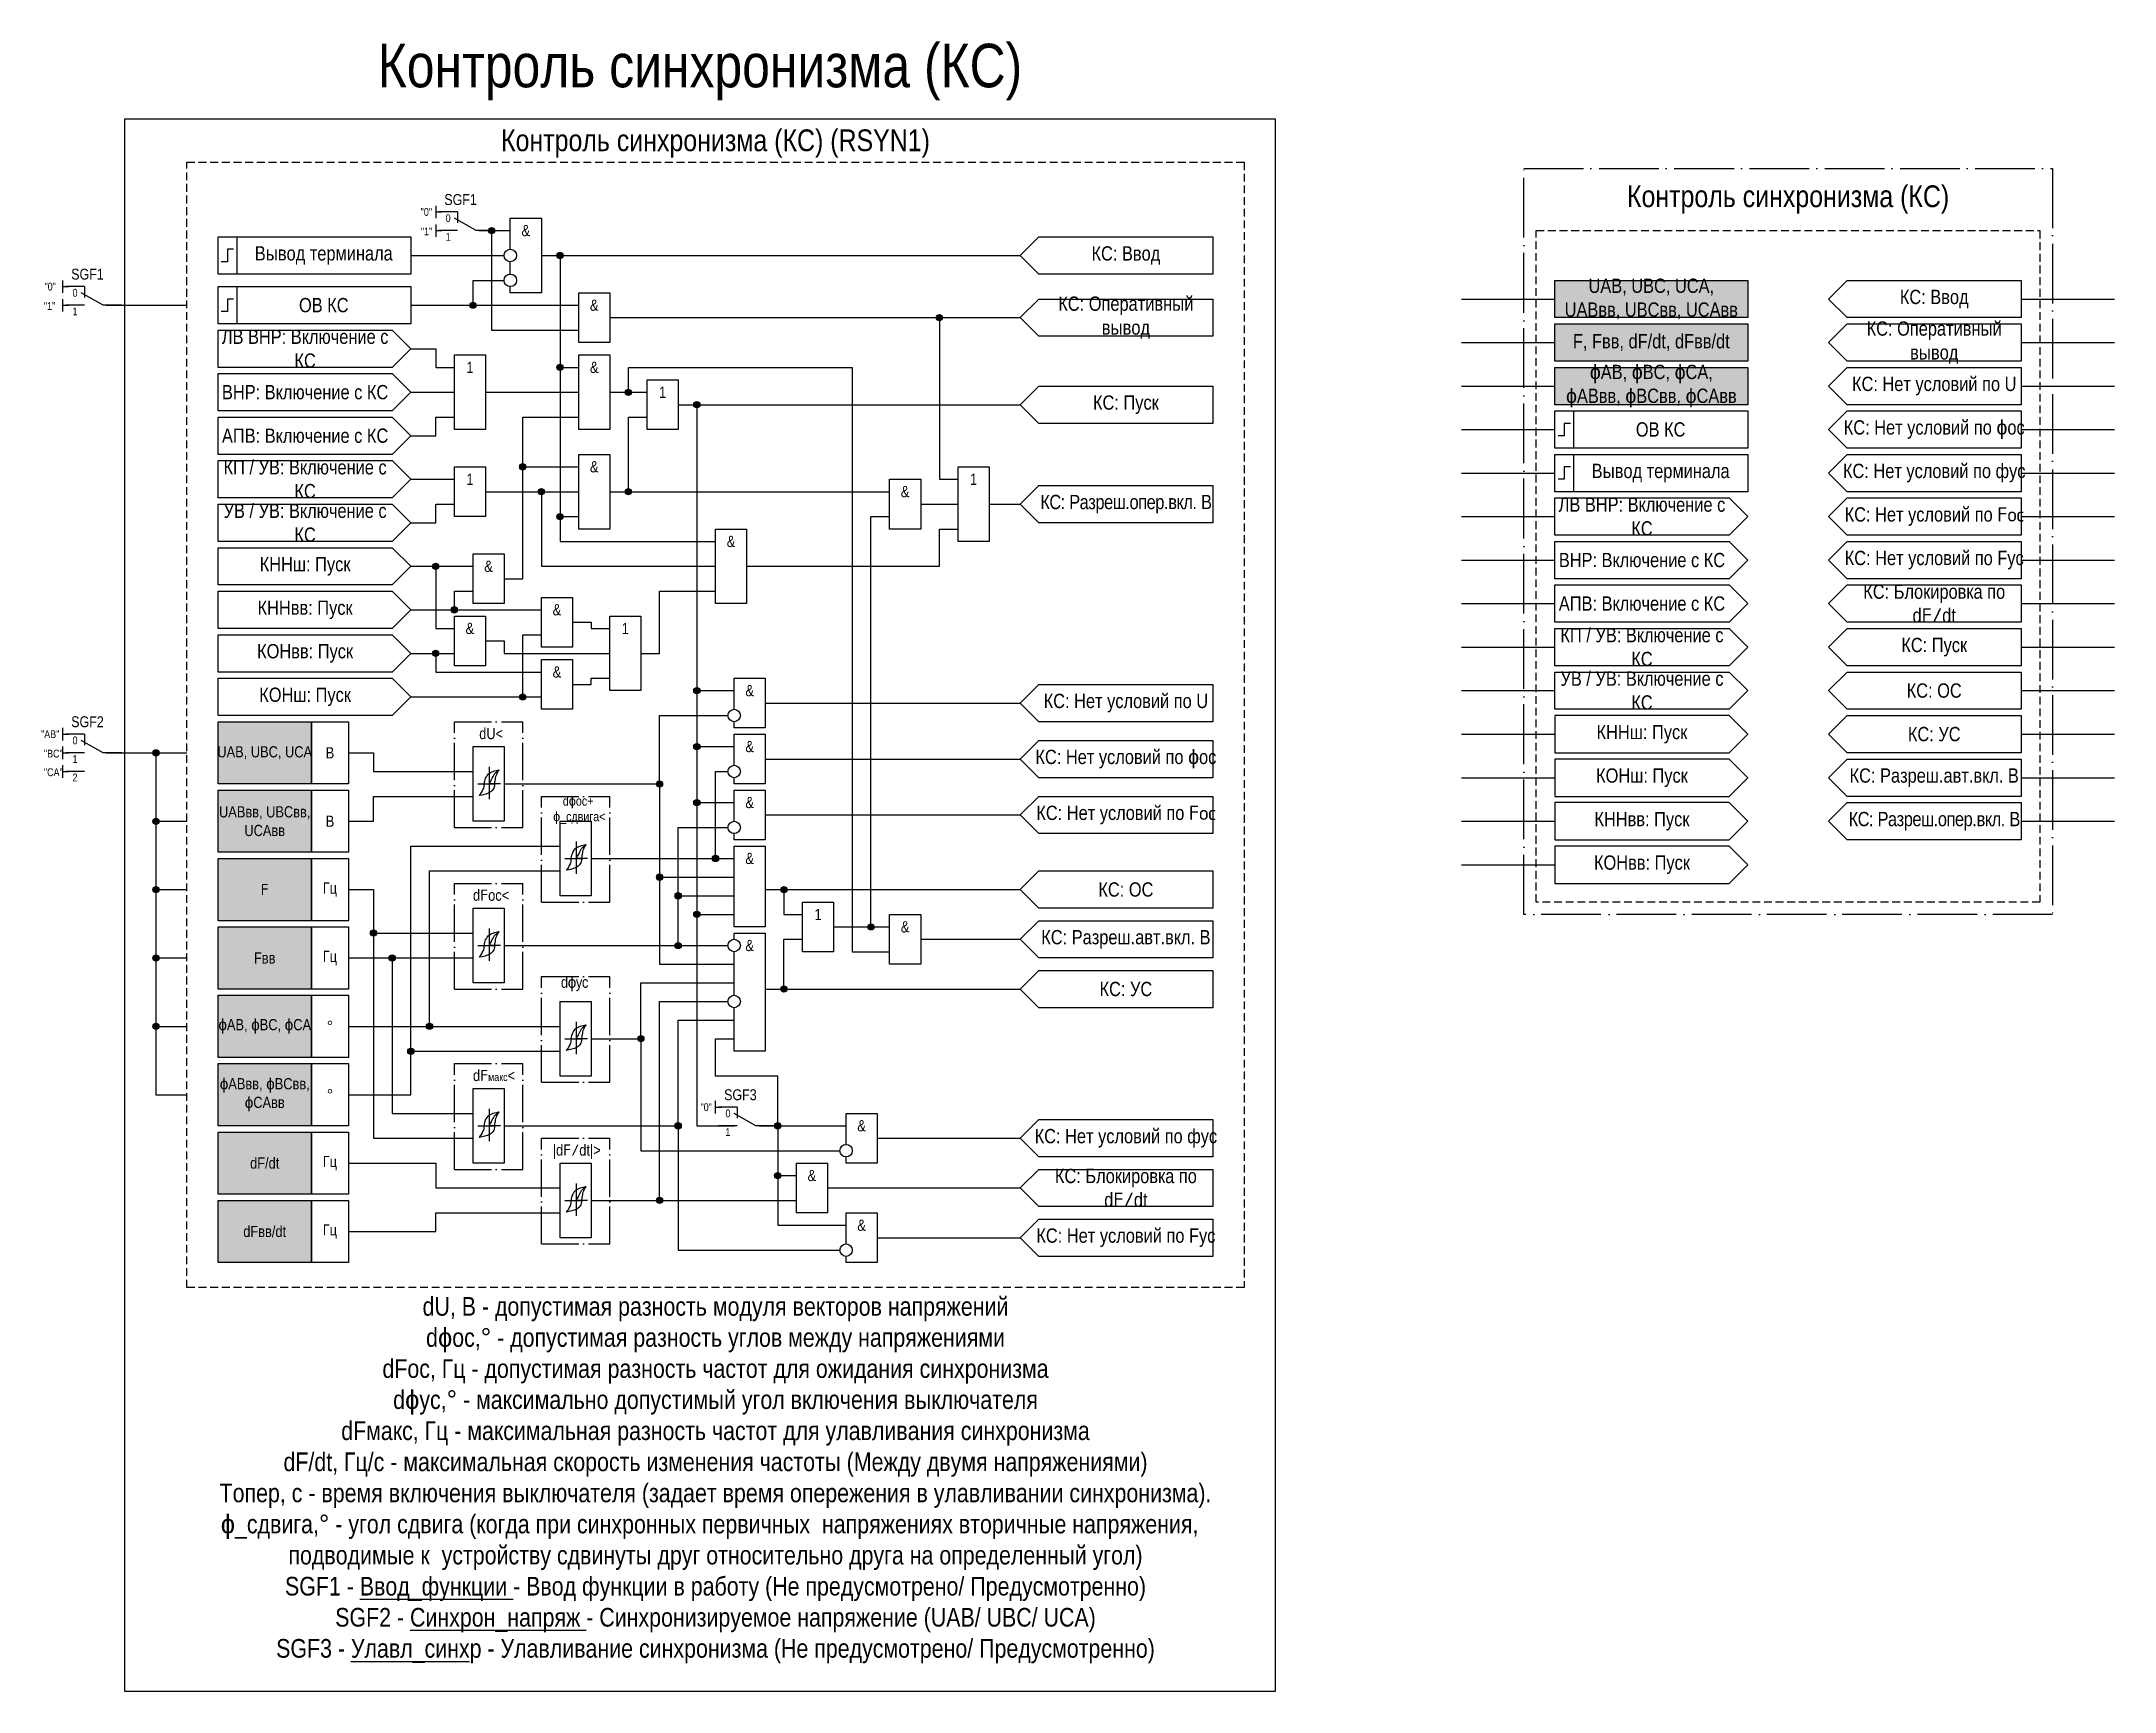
# Model space of a CAD drawing. Header units: millimetres. Extents: x -13 to 320, y 0 to 265.
import ezdxf
from ezdxf.enums import TextEntityAlignment as Align

# ---------------------------------------------------------------- set-up
doc = ezdxf.new("R2010")
doc.units = ezdxf.units.MM
doc.linetypes.add('ACAD_ISO04W100', pattern=[30, 24, -3, 0, -3])
doc.linetypes.add('штриховая2', pattern=[0.375, 0.25, -0.125])
doc.layers.add('TEXT', color=7, linetype='Continuous', lineweight=25)
doc.layers.add('Основная', color=7, linetype='Continuous')
doc.styles.add('1.8_Gost_RD', font='ARIALN.TTF', dxfattribs={"height": 1.8})
doc.styles.add('2.5_Gost_RD', font='ARIALN.TTF', dxfattribs={"height": 2.5})
doc.styles.add('3.5_Gost_RD', font='ARIALN.TTF', dxfattribs={"height": 3.5})
doc.styles.add('Вывод', font='ARIALN.TTF', dxfattribs={"height": 2.5})
doc.styles.add('Компонент', font='ARIALN.TTF', dxfattribs={"height": 3.5})

# ---------------------------------------------------------------- blocks, each defined once
blk = doc.blocks.new('*U1047')
at = {"layer": 'Основная', "linetype": 'ACAD_ISO04W100', "ltscale": 0.25}
for p, q in [((0, 0), (11, 0)), ((0, -17), (0, 0)), ((11, -17), (11, 0)), ((0, -17), (11, -17))]:
    blk.add_line(p, q, dxfattribs=at)
at = {"layer": 'Основная', "style": 'Компонент'}
blk.add_attdef('ОУ', text='', height=3.5, dxfattribs=at).set_placement((11, 0), align=Align.MIDDLE_CENTER)
blk = doc.blocks.new('*U1057')
at = {"layer": 'Основная', "linetype": 'ACAD_ISO04W100', "ltscale": 0.25}
for p, q in [((0, 0), (11, 0)), ((0, -17), (0, 0)), ((11, -17), (11, 0)), ((0, -17), (11, -17))]:
    blk.add_line(p, q, dxfattribs=at)
at = {"layer": 'Основная', "style": 'Компонент'}
blk.add_attdef('ОУ', text='', height=3.5, dxfattribs=at).set_placement((11, 0), align=Align.MIDDLE_CENTER)
blk = doc.blocks.new('Точка')
at = {"ltscale": 100}
h = blk.add_hatch(color=256, dxfattribs=at)
h.dxf.hatch_style = 1
edge = h.paths.add_edge_path()
edge.add_arc((0, 0), 0.5, 0, 360)
blk.add_circle((0, 0), 0.5, dxfattribs=at)
blk = doc.blocks.new('*U958')
at = {"layer": 'Основная', "color": 0}
blk.add_line((0, 0), (7, 4), dxfattribs=at)
at = {"layer": 'Основная', "ltscale": 0.35}
blk.add_line((6, 6), (6, 2.5), dxfattribs=at)
blk = doc.blocks.new('*U1052')
at = {"layer": 'Основная', "color": 0}
for p, q in [((-3, 6), (-9, 6)), ((-3, 0), (-9, 0)), ((9, 0), (3, 0))]:
    blk.add_line(p, q, dxfattribs=at)
at = {"layer": 'Основная', "ltscale": 0.25, "xscale": -1}
blk.add_blockref('*U958', (3, 0), dxfattribs=at)
at = {"layer": 'Основная'}
for tag, height, style, p in [('В1', 2.5, 'Вывод', (-13, 6)), ('ОУ', 3.5, 'Компонент', (-2, 10)), ('В2', 2.5, 'Вывод', (-6, 4)), ('В3', 2.5, 'Вывод', (-6, -2))]:
    blk.add_attdef(tag, text='', height=height, dxfattribs=dict(at, style=style)).set_placement(p, align=Align.MIDDLE_CENTER)
blk = doc.blocks.new('*U985')
at = {"layer": 'Основная', "color": 0}
for p, q in [((-3, 6), (-9, 6)), ((-3, 0), (-9, 0)), ((9, 0), (3, 0))]:
    blk.add_line(p, q, dxfattribs=at)
at = {"layer": 'Основная', "ltscale": 0.25, "xscale": -1}
blk.add_blockref('*U958', (3, 0), dxfattribs=at)
at = {"layer": 'Основная'}
for tag, height, style, p in [('В1', 2.5, 'Вывод', (-14, 6)), ('ОУ', 3.5, 'Компонент', (-2, 10)), ('В2', 2.5, 'Вывод', (-6, 4)), ('В3', 2.5, 'Вывод', (-6, -2))]:
    blk.add_attdef(tag, text='', height=height, dxfattribs=dict(at, style=style)).set_placement(p, align=Align.MIDDLE_CENTER)

msp = doc.modelspace()

# ---------------------------------------------------------------- hatches: boundary and pattern name
at = {"ltscale": 100, "true_color": 0xf7941d}
h = msp.add_hatch(color=30, dxfattribs=at)
h.dxf.hatch_style = 1
h.paths.add_polyline_path([(230, 227), (261, 227), (261, 221), (230, 221)])
h = msp.add_hatch(color=30, dxfattribs=at)
h.dxf.hatch_style = 1
h.paths.add_polyline_path([(230, 220), (261, 220), (261, 214), (230, 214)])
h = msp.add_hatch(color=30, dxfattribs=at)
h.dxf.hatch_style = 1
h.paths.add_polyline_path([(230, 213), (261, 213), (261, 207), (230, 207)])
h = msp.add_hatch(color=30, dxfattribs=at)
h.dxf.hatch_style = 1
h.paths.add_polyline_path([(15, 156), (30, 156), (30, 146), (15, 146)])
h = msp.add_hatch(color=30, dxfattribs=at)
h.dxf.hatch_style = 1
h.paths.add_polyline_path([(15, 145), (30, 145), (30, 135), (15, 135)])
h = msp.add_hatch(color=30, dxfattribs=at)
h.dxf.hatch_style = 1
h.paths.add_polyline_path([(15, 134), (30, 134), (30, 124), (15, 124)])
h = msp.add_hatch(color=30, dxfattribs=at)
h.dxf.hatch_style = 1
h.paths.add_polyline_path([(15, 123), (30, 123), (30, 113), (15, 113)])
h = msp.add_hatch(color=30, dxfattribs=at)
h.dxf.hatch_style = 1
h.paths.add_polyline_path([(15, 112), (30, 112), (30, 102), (15, 102)])
h = msp.add_hatch(color=30, dxfattribs=at)
h.dxf.hatch_style = 1
h.paths.add_polyline_path([(15, 101), (30, 101), (30, 91), (15, 91)])
h = msp.add_hatch(color=30, dxfattribs=at)
h.dxf.hatch_style = 1
h.paths.add_polyline_path([(15, 90), (30, 90), (30, 80), (15, 80)])
h = msp.add_hatch(color=30, dxfattribs=at)
h.dxf.hatch_style = 1
h.paths.add_polyline_path([(15, 79), (30, 79), (30, 69), (15, 69)])

# ---------------------------------------------------------------- linework, layer by layer
at = {"ltscale": 100}
for p, q in [((50, 239), (50, 237)), ((50, 238), (51, 238)), ((50, 236), (50, 234)), ((50, 235), (51, 235)), ((277, 227), (305, 227)), ((215, 224), (230, 224)), ((305, 224), (320, 224)), ((215, 217), (230, 217)), ((305, 217), (320, 217)), ((215, 210), (230, 210)), ((305, 210), (320, 210)), ((215, 203), (230, 203)), ((305, 203), (320, 203)), ((215, 196), (230, 196)), ((305, 196), (320, 196)), ((215, 189), (230, 189)), ((305, 189), (320, 189)), ((215, 182), (230, 182)), ((305, 182), (320, 182)), ((215, 175), (230, 175)), ((305, 175), (320, 175)), ((215, 168), (230, 168)), ((305, 168), (320, 168)), ((215, 161), (230, 161)), ((305, 161), (320, 161)), ((215, 154), (230, 154)), ((305, 154), (320, 154)), ((215, 147), (230, 147)), ((305, 147), (320, 147)), ((56.79, 146), (58.6, 146)), ((57.81, 146), (59.49, 146)), ((60.42, 146), (58.6, 146)), ((215, 140), (230, 140)), ((305, 137), (277, 137)), ((305, 140), (320, 140)), ((70.79, 134), (72.6, 134)), ((71.81, 134), (73.49, 134)), ((74.42, 134), (72.6, 134)), ((215, 133), (230, 133)), ((56.79, 120), (58.6, 120)), ((57.81, 120), (59.49, 120)), ((60.42, 120), (58.6, 120)), ((95, 93), (95, 95)), ((95, 94), (96, 94))]:
    msp.add_line(p, q, dxfattribs=at)
at = {"color": 6, "ltscale": 100}
for p, q in [((-10, 227), (-10, 225)), ((-10, 226), (-9, 226)), ((-10, 224), (-10, 222)), ((-10, 223), (-9, 223)), ((-10, 155), (-10, 153)), ((-10, 154), (-9, 154)), ((-10, 152), (-10, 150)), ((-10, 151), (-9, 151)), ((-10, 149), (-10, 147)), ((-10, 148), (-9, 148)), ((-6.5, 148), (-9.5, 148))]:
    msp.add_line(p, q, dxfattribs=at)
for p, q in [((58.6, 148.72), (58.6, 143.52)), ((72.6, 136.72), (72.6, 131.52)), ((58.6, 122.72), (58.6, 117.52)), ((72.6, 107.72), (72.6, 102.52)), ((58.6, 93.72), (58.6, 88.52)), ((72.6, 81.72), (72.6, 76.52))]:
    msp.add_line(p, q)
at = {"color": 7, "ltscale": 100}
for p, q in [((70.79, 105), (72.6, 105)), ((71.81, 105), (73.49, 105)), ((74.42, 105), (72.6, 105)), ((56.79, 91), (58.6, 91)), ((57.81, 91), (59.49, 91)), ((60.42, 91), (58.6, 91)), ((70.79, 79), (72.6, 79)), ((71.81, 79), (73.49, 79)), ((74.42, 79), (72.6, 79))]:
    msp.add_line(p, q, dxfattribs=at)
at = {"color": 3, "ltscale": 100}
msp.add_lwpolyline([(0, 253), (185, 253), (185, 0), (0, 0)], close=True, dxfattribs=at)
at = {"linetype": 'штриховая2', "ltscale": 5}
for points in [[(10, 246), (180, 246), (180, 65), (10, 65)], [(227, 235), (308, 235), (308, 127), (227, 127)]]:
    msp.add_lwpolyline(points, close=True, dxfattribs=at)
at = {"color": 251, "linetype": 'ACAD_ISO04W100', "lineweight": 30, "ltscale": 0.4, "true_color": 0x58595b}
msp.add_lwpolyline([(225, 245), (310, 245), (310, 125), (225, 125)], close=True, dxfattribs=at)
at = {"ltscale": 100}
for points in [[(62, 232), (62, 237), (67, 237), (67, 225), (62, 225), (62, 226)], [(57, 235), (62, 235)], [(57, 235), (59, 235), (59, 219), (73, 219)], [(144, 231), (147, 234), (175, 234), (175, 228), (147, 228), (144, 231)], [(46, 231), (61, 231)], [(67, 231), (144, 231)], [(67, 231), (70, 231), (70, 213), (73, 213)], [(67, 231), (70, 231), (70, 185), (95, 185)], [(67, 231), (70, 231), (70, 189), (73, 189)], [(46, 223), (56, 223), (56, 227), (61, 227)], [(62, 228), (62, 230)], [(274, 224), (277, 227), (305, 227), (305, 221), (277, 221), (274, 224)], [(144, 221), (147, 224), (175, 224), (175, 218), (147, 218), (144, 221)], [(46, 223), (73, 223)], [(78, 221), (144, 221)], [(78, 221), (131, 221), (131, 195), (134, 195)], [(274, 217), (277, 220), (305, 220), (305, 214), (277, 214), (274, 217)], [(46, 216), (50, 216), (50, 213), (53, 213)], [(78, 209), (81, 209), (81, 213), (117, 213), (117, 119), (123, 119)], [(274, 210), (277, 213), (305, 213), (305, 207), (277, 207), (274, 210)], [(46, 209), (53, 209)], [(58, 209), (73, 209)], [(78, 209), (84, 209)], [(89, 207), (144, 207)], [(89, 207), (92, 207), (92, 161), (98, 161)], [(89, 207), (92, 207), (92, 152), (98, 152)], [(89, 207), (92, 207), (92, 143), (98, 143)], [(89, 207), (92, 207), (92, 91), (98, 91)], [(89, 207), (92, 207), (92, 125), (98, 125)], [(144, 207), (147, 210), (175, 210), (175, 204), (147, 204), (144, 207)], [(46, 202), (50, 202), (50, 205), (53, 205)], [(61, 179), (64, 179), (64, 205), (73, 205)], [(78, 193), (81, 193), (81, 205), (84, 205)], [(274, 203), (277, 206), (305, 206), (305, 200), (277, 200), (274, 203)], [(61, 179), (64, 179), (64, 197), (73, 197)], [(274, 196), (277, 199), (305, 199), (305, 193), (277, 193), (274, 196)], [(46, 195), (53, 195)], [(144, 191), (147, 194), (175, 194), (175, 188), (147, 188), (144, 191)], [(46, 188), (50, 188), (50, 191), (53, 191)], [(58, 193), (73, 193)], [(58, 193), (67, 193), (67, 181), (95, 181)], [(78, 193), (123, 193)], [(128, 191), (134, 191)], [(139, 191), (144, 191)], [(274, 189), (277, 192), (305, 192), (305, 186), (277, 186), (274, 189)], [(100, 181), (131, 181), (131, 187), (134, 187)], [(114, 123), (120, 123), (120, 189), (123, 189)], [(274, 182), (277, 185), (305, 185), (305, 179), (277, 179), (274, 182)], [(46, 181), (56, 181)], [(46, 181), (50, 181), (50, 171), (53, 171)], [(46, 174), (53, 174), (53, 177), (56, 177)], [(83, 167), (86, 167), (86, 177), (95, 177)], [(274, 175), (277, 178), (305, 178), (305, 172), (277, 172), (274, 175)], [(46, 174), (67, 174)], [(72, 172), (75, 172), (75, 171), (78, 171)], [(274, 168), (277, 171), (305, 171), (305, 165), (277, 165), (274, 168)], [(46, 160), (64, 160), (64, 170), (67, 170)], [(46, 167), (53, 167)], [(46, 167), (50, 167), (50, 164), (67, 164)], [(58, 169), (61, 169), (61, 167), (78, 167)], [(274, 161), (277, 164), (305, 164), (305, 158), (277, 158), (274, 161)], [(72, 162), (75, 162), (75, 163), (78, 163)], [(98, 158), (98, 163), (103, 163), (103, 155), (98, 155), (98, 156)], [(144, 159), (147, 162), (175, 162), (175, 156), (147, 156), (144, 159)], [(46, 160), (67, 160)], [(61, 146), (86, 146), (86, 157), (97, 157)], [(103, 159), (144, 159)], [(274, 154), (277, 157), (305, 157), (305, 151), (277, 151), (274, 154)], [(98, 149), (98, 154), (103, 154), (103, 146), (98, 146), (98, 147)], [(36, 151), (40, 151), (40, 148), (56, 148)], [(144, 150), (147, 153), (175, 153), (175, 147), (147, 147), (144, 150)], [(75, 134), (95, 134), (95, 148), (97, 148)], [(103, 150), (144, 150)], [(274, 147), (277, 150), (305, 150), (305, 144), (277, 144), (274, 147)], [(36, 140), (40, 140), (40, 144), (56, 144)], [(61, 146), (86, 146), (86, 131), (98, 131)], [(61, 146), (86, 146), (86, 117), (98, 117)], [(98, 140), (98, 145), (103, 145), (103, 137), (98, 137), (98, 138)], [(144, 141), (147, 144), (175, 144), (175, 138), (147, 138), (144, 141)], [(103, 141), (144, 141)], [(274, 140), (277, 143), (305, 143), (305, 137), (277, 137), (274, 140)], [(61, 120), (89, 120), (89, 139), (97, 139)], [(36, 96), (46, 96), (46, 136), (70, 136)], [(75, 134), (98, 134)], [(36, 107), (49, 107), (49, 132), (70, 132)], [(144, 129), (147, 132), (175, 132), (175, 126), (147, 126), (144, 129)], [(36, 129), (40, 129), (40, 122), (56, 122)], [(36, 129), (40, 129), (40, 89), (56, 89)], [(61, 120), (89, 120), (89, 128), (98, 128)], [(103, 129), (144, 129)], [(103, 129), (106, 129), (106, 125), (109, 125)], [(144, 121), (147, 124), (175, 124), (175, 118), (147, 118), (144, 121)], [(98, 121), (98, 122), (103, 122), (103, 103), (98, 103), (98, 110)], [(103, 113), (106, 113), (106, 121), (109, 121)], [(114, 123), (123, 123)], [(128, 121), (144, 121)], [(36, 118), (56, 118)], [(36, 118), (43, 118), (43, 93), (56, 93)], [(61, 120), (97, 120)], [(98, 112), (98, 119)], [(75, 105), (83, 105), (83, 114), (98, 114)], [(144, 113), (147, 116), (175, 116), (175, 110), (147, 110), (144, 113)], [(75, 79), (86, 79), (86, 111), (97, 111)], [(103, 113), (144, 113)], [(36, 107), (70, 107)], [(64, 91), (89, 91), (89, 108), (98, 108)], [(75, 105), (83, 105), (83, 87), (115, 87)], [(102, 91), (105, 91), (105, 99), (95, 99), (95, 105), (98, 105)], [(36, 96), (46, 96), (46, 103), (70, 103)], [(61, 91), (89, 91), (89, 71), (115, 71)], [(102, 91), (116, 91)], [(102, 91), (105, 91), (105, 83), (108, 83)], [(102, 91), (105, 91), (105, 75), (116, 75)], [(116, 88), (116, 93), (121, 93), (121, 85), (116, 85), (116, 86)], [(144, 89), (147, 92), (175, 92), (175, 86), (147, 86), (144, 89)], [(121, 89), (144, 89)], [(36, 85), (50, 85), (50, 81), (70, 81)], [(144, 81), (147, 84), (175, 84), (175, 78), (147, 78), (144, 81)], [(113, 81), (144, 81)], [(36, 74), (50, 74), (50, 77), (70, 77)], [(78, 79), (108, 79)], [(116, 72), (116, 77), (121, 77), (121, 69), (116, 69), (116, 70)], [(144, 73), (147, 76), (175, 76), (175, 70), (147, 70), (144, 73)], [(121, 73), (144, 73)], [(121, 73), (144, 73)]]:
    msp.add_lwpolyline(points, dxfattribs=at)
for points in [[(15, 234), (18, 234), (18, 228), (15, 228)], [(15, 234), (46, 234), (46, 228), (15, 228)], [(230, 227), (261, 227), (261, 221), (230, 221)], [(15, 226), (18, 226), (18, 220), (15, 220)], [(15, 226), (46, 226), (46, 220), (15, 220)], [(73, 225), (78, 225), (78, 217), (73, 217)], [(15, 219), (43, 219), (46, 216), (43, 213), (15, 213)], [(230, 220), (261, 220), (261, 214), (230, 214)], [(53, 215), (58, 215), (58, 203), (53, 203)], [(73, 215), (78, 215), (78, 203), (73, 203)], [(15, 212), (43, 212), (46, 209), (43, 206), (15, 206)], [(84, 211), (89, 211), (89, 203), (84, 203)], [(230, 213), (261, 213), (261, 207), (230, 207)], [(15, 205), (43, 205), (46, 202), (43, 199), (15, 199)], [(230, 206), (261, 206), (261, 200), (230, 200)], [(230, 206), (233, 206), (233, 200), (230, 200)], [(15, 198), (43, 198), (46, 195), (43, 192), (15, 192)], [(53, 197), (58, 197), (58, 189), (53, 189)], [(73, 199), (78, 199), (78, 187), (73, 187)], [(134, 197), (139, 197), (139, 185), (134, 185)], [(230, 199), (261, 199), (261, 193), (230, 193)], [(230, 199), (233, 199), (233, 193), (230, 193)], [(123, 195), (128, 195), (128, 187), (123, 187)], [(15, 191), (43, 191), (46, 188), (43, 185), (15, 185)], [(230, 192), (258, 192), (261, 189), (258, 186), (230, 186)], [(95, 187), (100, 187), (100, 175), (95, 175)], [(15, 184), (43, 184), (46, 181), (43, 178), (15, 178)], [(230, 185), (258, 185), (261, 182), (258, 179), (230, 179)], [(56, 183), (61, 183), (61, 175), (56, 175)], [(15, 177), (43, 177), (46, 174), (43, 171), (15, 171)], [(230, 178), (258, 178), (261, 175), (258, 172), (230, 172)], [(67, 176), (72, 176), (72, 168), (67, 168)], [(53, 173), (58, 173), (58, 165), (53, 165)], [(78, 173), (83, 173), (83, 161), (78, 161)], [(230, 171), (258, 171), (261, 168), (258, 165), (230, 165)], [(15, 170), (43, 170), (46, 167), (43, 164), (15, 164)], [(67, 166), (72, 166), (72, 158), (67, 158)], [(230, 164), (258, 164), (261, 161), (258, 158), (230, 158)], [(15, 163), (43, 163), (46, 160), (43, 157), (15, 157)], [(15, 156), (30, 156), (30, 146), (15, 146)], [(30, 156), (36, 156), (36, 146), (30, 146)], [(56, 152), (61, 152), (61, 140), (56, 140)], [(15, 145), (30, 145), (30, 135), (15, 135)], [(30, 145), (36, 145), (36, 135), (30, 135)], [(70, 140), (75, 140), (75, 128), (70, 128)], [(15, 134), (30, 134), (30, 124), (15, 124)], [(30, 134), (36, 134), (36, 124), (30, 124)], [(98, 136), (103, 136), (103, 123), (98, 123)], [(109, 127), (114, 127), (114, 119), (109, 119)], [(56, 126), (61, 126), (61, 114), (56, 114)], [(123, 125), (128, 125), (128, 117), (123, 117)], [(15, 123), (30, 123), (30, 113), (15, 113)], [(30, 123), (36, 123), (36, 113), (30, 113)], [(15, 112), (30, 112), (30, 102), (15, 102)], [(30, 112), (36, 112), (36, 102), (30, 102)], [(70, 111), (75, 111), (75, 99), (70, 99)], [(15, 101), (30, 101), (30, 91), (15, 91)], [(30, 101), (36, 101), (36, 91), (30, 91)], [(56, 97), (61, 97), (61, 85), (56, 85)], [(15, 90), (30, 90), (30, 80), (15, 80)], [(30, 90), (36, 90), (36, 80), (30, 80)], [(70, 85), (75, 85), (75, 73), (70, 73)], [(108, 85), (113, 85), (113, 77), (108, 77)], [(15, 79), (30, 79), (30, 69), (15, 69)], [(30, 79), (36, 79), (36, 69), (30, 69)]]:
    msp.add_lwpolyline(points, close=True, dxfattribs=at)
at = {"lineweight": 30, "ltscale": 100}
for points in [[(17.5, 232), (16.5, 232), (16.5, 230), (15.5, 230)], [(17.5, 224), (16.5, 224), (16.5, 222), (15.5, 222)], [(232.5, 204), (231.5, 204), (231.5, 202), (230.5, 202)], [(232.5, 197), (231.5, 197), (231.5, 195), (230.5, 195)]]:
    msp.add_lwpolyline(points, dxfattribs=at)
at = {"color": 6, "ltscale": 100}
for points in [[(-3, 223), (10, 223)], [(-3, 151), (10, 151)], [(-3, 151), (5, 151), (5, 140), (10, 140)], [(-3, 151), (5, 151), (5, 129), (10, 129)], [(-3, 151), (5, 151), (5, 118), (10, 118)], [(-3, 151), (5, 151), (5, 107), (10, 107)], [(-3, 151), (5, 151), (5, 96), (10, 96)]]:
    msp.add_lwpolyline(points, dxfattribs=at)
at = {"ltscale": 100}
for centre in [(62, 231), (98, 157), (98, 148), (98, 139), (98, 120), (98, 111), (116, 87), (116, 71)]:
    msp.add_circle(centre, 1, dxfattribs=at)
msp.add_circle((62, 227), 1)
for points in [[(57.8, 145.92), (57.95, 146.71), (58.44, 147.54), (60.2, 148.26)], [(58.6, 146), (59, 146.72), (59.47, 147.6), (60.2, 148.26)], [(59.48, 145.92), (59.6, 146.71), (59.81, 147.54), (60.2, 148.26)], [(57.8, 145.92), (57.6, 145.13), (57, 144.12)], [(59.48, 145.92), (59.25, 145.13), (58.76, 144.67), (57, 144.12)], [(71.8, 133.92), (71.6, 133.13), (71, 132.12)], [(73.48, 133.92), (73.25, 133.13), (72.76, 132.67), (71, 132.12)], [(71.8, 133.92), (71.95, 134.71), (72.44, 135.54), (74.2, 136.26)], [(72.6, 134), (73, 134.72), (73.47, 135.6), (74.2, 136.26)], [(73.48, 133.92), (73.6, 134.71), (73.81, 135.54), (74.2, 136.26)], [(57.8, 119.92), (57.95, 120.71), (58.44, 121.54), (60.2, 122.26)], [(58.6, 120), (59, 120.72), (59.47, 121.6), (60.2, 122.26)], [(59.48, 119.92), (59.6, 120.71), (59.81, 121.54), (60.2, 122.26)], [(57.8, 119.92), (57.6, 119.13), (57, 118.12)], [(59.48, 119.92), (59.25, 119.13), (58.76, 118.67), (57, 118.12)], [(71.8, 104.92), (71.95, 105.71), (72.44, 106.54), (74.2, 107.26)], [(72.6, 105), (73, 105.72), (73.47, 106.6), (74.2, 107.26)], [(73.48, 104.92), (73.6, 105.71), (73.81, 106.54), (74.2, 107.26)], [(71.8, 104.92), (71.6, 104.13), (71, 103.12)], [(73.48, 104.92), (73.25, 104.13), (72.76, 103.67), (71, 103.12)], [(57.8, 90.92), (57.6, 90.13), (57, 89.12)], [(59.48, 90.92), (59.25, 90.13), (58.76, 89.67), (57, 89.12)], [(57.8, 90.92), (57.95, 91.71), (58.44, 92.54), (60.2, 93.26)], [(58.6, 91), (59, 91.72), (59.47, 92.6), (60.2, 93.26)], [(59.48, 90.92), (59.6, 91.71), (59.81, 92.54), (60.2, 93.26)], [(71.8, 78.92), (71.95, 79.71), (72.44, 80.54), (74.2, 81.26)], [(72.6, 79), (73, 79.72), (73.47, 80.6), (74.2, 81.26)], [(73.48, 78.92), (73.6, 79.71), (73.81, 80.54), (74.2, 81.26)], [(71.8, 78.92), (71.6, 78.13), (71, 77.12)], [(73.48, 78.92), (73.25, 78.13), (72.76, 77.67), (71, 77.12)]]:
    msp.add_spline(points, degree=3)
at = {"layer": 'TEXT', "ltscale": 100}
for points in [[(230, 157), (230, 151), (258, 151), (261, 154), (258, 157)], [(230, 150), (230, 144), (258, 144), (261, 147), (258, 150)], [(230, 143), (230, 137), (258, 137), (261, 140), (258, 143)], [(230, 136), (230, 130), (258, 130), (261, 133), (258, 136)]]:
    msp.add_lwpolyline(points, close=True, dxfattribs=at)

# ---------------------------------------------------------------- block references
at = {"ltscale": 100}
for p in [(59, 235), (70, 231), (56, 223), (131, 221), (70, 213), (81, 209), (92, 207), (64, 197), (67, 193), (81, 193), (70, 189), (50, 181), (53, 174), (50, 167), (64, 160), (92, 161), (5, 151), (92, 152), (86, 146), (92, 143), (5, 140), (95, 134), (86, 131), (5, 129), (89, 128), (106, 129), (92, 125), (120, 123), (40, 122), (89, 120), (5, 118), (43, 118), (106, 113), (5, 107), (49, 107), (46, 103), (83, 105), (89, 91), (105, 91), (105, 83), (86, 79)]:
    msp.add_blockref('Точка', p, dxfattribs=at)
at = {"layer": 'Основная', "ltscale": 0.25, "xscale": 0.5, "yscale": 0.5, "zscale": 0.5}
for p, values in [((55, 235), {'ОУ': 'SGF1', 'В1': '"0"', 'В2': '0', 'В3': '1'}), ((100, 91), {'ОУ': 'SGF3', 'В1': '"0"', 'В2': '0', 'В3': '1'})]:
    msp.add_blockref('*U1052', p, dxfattribs=at).add_auto_attribs(values)
at = {"layer": 'Основная', "color": 6, "ltscale": 0.25, "xscale": 0.5, "yscale": 0.5, "zscale": 0.5}
for p, values in [((-5, 223), {'ОУ': 'SGF1', 'В1': '"0"', 'В2': '0', 'В3': '1'}), ((-5, 151), {'ОУ': 'SGF2', 'В1': '"AB"', 'В2': '0', 'В3': '1'})]:
    msp.add_blockref('*U985', p, dxfattribs=at).add_auto_attribs(values)
at = {"layer": 'Основная', "ltscale": 0.25}
for name, p in [('*U1047', (53, 156)), ('*U1047', (67, 144)), ('*U1047', (53, 130)), ('*U1057', (67, 115)), ('*U1047', (53, 101)), ('*U1047', (67, 89))]:
    msp.add_blockref(name, p, dxfattribs=at)

# ---------------------------------------------------------------- texts
at = {"ltscale": 100, "attachment_point": 5}
for s, insert, char_height, width, style in [('{\\C3;Контроль синхронизма (КС)}', (92.5, 260.5), 7, 185, '3.5_Gost_RD'), ('&', (64.5, 235), 1.8, 5, '2.5_Gost_RD'), ('&', (75.5, 223), 1.8, 5, '2.5_Gost_RD'), ('1', (55.5, 213), 1.8, 5, '2.5_Gost_RD'), ('&', (75.5, 213), 1.8, 5, '2.5_Gost_RD'), ('1', (86.5, 209), 1.8, 5, '2.5_Gost_RD'), ('&', (75.5, 197), 1.8, 5, '2.5_Gost_RD'), ('1', (55.5, 195), 1.8, 5, '2.5_Gost_RD'), ('&', (125.5, 193), 1.8, 5, '2.5_Gost_RD'), ('1', (136.5, 195), 1.8, 5, '2.5_Gost_RD'), ('&', (97.5, 185), 1.8, 5, '2.5_Gost_RD'), ('&', (58.5, 181), 1.8, 5, '2.5_Gost_RD'), ('&', (69.5, 174), 1.8, 5, '2.5_Gost_RD'), ('&', (55.5, 171), 1.8, 5, '2.5_Gost_RD'), ('1', (80.5, 171), 1.8, 5, '2.5_Gost_RD'), ('&', (69.5, 164), 1.8, 5, '2.5_Gost_RD'), ('&', (100.5, 161), 1.8, 5, '2.5_Gost_RD'), ('UAB, UBC, UCA', (22.5, 151), 1.8, 15, '1.8_Gost_RD'), ('В', (33, 151), 1.8, 6, '1.8_Gost_RD'), ('&', (100.5, 152), 1.8, 5, '2.5_Gost_RD'), ('&', (100.5, 143), 1.8, 5, '2.5_Gost_RD'), ('UABвв, UBCвв, UCAвв', (22.5, 140), 1.8, 15, '1.8_Gost_RD'), ('В', (33, 140), 1.8, 6, '1.8_Gost_RD'), ('&', (100.5, 134), 1.8, 5, '2.5_Gost_RD'), ('Гц', (33, 129), 1.8, 6, '1.8_Gost_RD'), ('{\\fISOCPEUR|b0|i0|c204|p34;F}', (22.5, 129), 1.8, 15, '1.8_Gost_RD'), ('1', (111.5, 125), 1.8, 5, '2.5_Gost_RD'), ('&', (125.5, 123), 1.8, 5, '2.5_Gost_RD'), ('&', (100.5, 120), 1.8, 5, '2.5_Gost_RD'), ('Fвв', (22.5, 118), 1.8, 15, '1.8_Gost_RD'), ('Гц', (33, 118), 1.8, 6, '1.8_Gost_RD'), ('{\\fISOCPEUR|b0|i0|c204|p34;ɸ}AB, {\\fISOCPEUR|b0|i0|c204|p34;ɸ}BC, {\\fISOCPEUR|b0|i0|c204|p34;ɸ}CA', (22.5, 107), 1.8, 15, '1.8_Gost_RD'), ('%%D', (33, 107), 1.8, 6, '1.8_Gost_RD'), ('{\\fISOCPEUR|b0|i0|c204|p34;ɸ}ABвв, {\\fISOCPEUR|b0|i0|c204|p34;ɸ}BCвв, {\\fISOCPEUR|b0|i0|c204|p34;ɸ}CAвв', (22.5, 96), 1.8, 15, '1.8_Gost_RD'), ('%%D', (33, 96), 1.8, 6, '1.8_Gost_RD'), ('&', (118.5, 91), 1.8, 5, '2.5_Gost_RD'), ('dF/dt', (22.5, 85), 1.8, 15, '1.8_Gost_RD'), ('Гц', (33, 85), 1.8, 6, '1.8_Gost_RD'), ('&', (110.5, 83), 1.8, 5, '2.5_Gost_RD'), ('dFвв/dt', (22.5, 74), 1.8, 15, '1.8_Gost_RD'), ('Гц', (33, 74), 1.8, 6, '1.8_Gost_RD'), ('&', (118.5, 75), 1.8, 5, '2.5_Gost_RD')]:
    msp.add_mtext(s, dxfattribs=dict(at, insert=insert, char_height=char_height, width=width, style=style))
at = {"color": 30, "ltscale": 100, "attachment_point": 5, "style": '3.5_Gost_RD'}
for s, insert, char_height, width in [('Контроль синхронизма (КС) (RSYN1)', (95, 249), 3.5, 170), ('Контроль синхронизма (КС)', (267.5, 240), 3.5, 85), ('dU, В - допустимая разность модуля векторов напряжений \\Pd{\\fArial|b0|i0|c204|p34;ɸ}ос,° - допустимая разность углов между напряжениями\\PdFос, Гц - допустимая разность частот для ожидания синхронизма\\Pd{\\fArial|b0|i0|c204|p34;ɸ}ус,° - максимально допустимый угол включения выключателя\\PdFмакс, Гц - максимальная разность частот для улавливания синхронизма\\PdF/dt, Гц/с - максимальная скорость изменения частоты {\\C3;(Между двумя напряжениями) }\\PTопер, с - время включения выключателя (задает время опережения в улавливании синхронизма).\\P{\\fArial|b0|i0|c204|p34;ɸ}_сдвига,° - угол сдвига (когда при синхронных первичных ^Iнапряжениях вторичные напряжения, ^I^Iподводимые к ^Iустройству сдвинуты друг относительно друга на определенный угол) \\PSGF1 - {\\LВвод_функции} - Ввод функции в работу (Не предусмотрено/ Предусмотренно)\\PSGF2 - {\\LСинхрон_напряж} - Синхронизируемое напряжение (UAB/ UBC/ UCA)\\PSGF3 - {\\LУлавл_синх}р - Улавливание синхронизма (Не предусмотрено/ Предусмотренно)', (95, 34), 3, 170)]:
    msp.add_mtext(s, dxfattribs=dict(at, insert=insert, char_height=char_height, width=width))
at = {"ltscale": 100, "attachment_point": 1}
for s, width, heights, insert, char_height, style in [('"1"', 2, [0], (47.63, 235.5), 1.25, '3.5_Gost_RD'), ('dU<', 4, [0], (57, 155), 1.8, '1.8_Gost_RD'), ('\\A1;\\pi-0.56054;d{\\fISOCPEUR|b0|i0|c204|p34;ɸ}ос+\\P\\pi-2.13114;{\\fArial|b0|i0|c204|p34;ɸ}_сдвига<', 4, [0], (71, 144), 1.5, '1.8_Gost_RD'), ('d{\\fISOCPEUR|b0|i0|c204|p34;F}ос<', 4, [0], (56, 129), 1.8, '1.8_Gost_RD'), ('\\A1;\\pi-0.35895;{\\T0.95;d\\fISOCPEUR|b0|i0|c204|p34;ɸ\\fArial Narrow|b0|i0|c204|p34;ус\\H1.25x; }', 4, [4], (70.5, 115), 1.8, '1.8_Gost_RD')]:
    msp.add_mtext_dynamic_manual_height_columns(s, width=width, gutter_width=17.5, heights=heights, dxfattribs=dict(at, insert=insert, char_height=char_height, style=style))
at = {"color": 6, "ltscale": 100, "char_height": 1.25, "attachment_point": 1, "style": '3.5_Gost_RD'}
for s, insert in [('"1"', (-13, 223.5)), ('"BC"', (-13, 151.5)), ('"CA"', (-13, 148.5)), ('2', (-8.41, 147.66))]:
    msp.add_mtext_dynamic_manual_height_columns(s, width=2, gutter_width=17.5, heights=[0], dxfattribs=dict(at, insert=insert))
at = {"color": 7, "ltscale": 100, "char_height": 1.8, "attachment_point": 1, "style": '1.8_Gost_RD'}
for s, width, insert in [('d{\\fISOCPEUR|b0|i0|c204|p34;F\\fArial Narrow|b0|i0|c204|p34;\\H0.69444x;макс}<', 4, (56, 100)), ('\\pi1.8224;|d{\\fISOCPEUR|b0|i0|c204|p34;F/}dt|>', 11, (67, 88))]:
    msp.add_mtext_dynamic_manual_height_columns(s, width=width, gutter_width=17.5, heights=[0], dxfattribs=dict(at, insert=insert))
at = {"layer": 'TEXT', "color": 0, "ltscale": 100, "char_height": 2.3, "attachment_point": 5, "style": '2.5_Gost_RD'}
for s, insert, width in [('{\\C256;Вывод терминала}', (32, 231), 28), ('{\\C256;UAB, UBC, UCA, \\PUABвв, UBCвв, UCAвв}', (245.5, 224), 31), ('{\\C256;ОВ КС}', (32, 223), 28), ('{\\C256;F, Fвв, dF/dt, dFвв/dt}', (245.5, 217), 31), ('{\\fISOCPEUR|b0|i0|c204|p34;\\C256;ɸ\\fArial Narrow|b0|i0|c204|p34;AB, \\fISOCPEUR|b0|i0|c204|p34;ɸ\\fArial Narrow|b0|i0|c204|p34;BC, \\fISOCPEUR|b0|i0|c204|p34;ɸ\\fArial Narrow|b0|i0|c204|p34;CA, \\P\\fISOCPEUR|b0|i0|c204|p34;ɸ\\fArial Narrow|b0|i0|c204|p34;ABвв, \\fISOCPEUR|b0|i0|c204|p34;ɸ\\fArial Narrow|b0|i0|c204|p34;BCвв, \\fISOCPEUR|b0|i0|c204|p34;ɸ\\fArial Narrow|b0|i0|c204|p34;CAвв}', (245.5, 210), 31), ('{\\C256;ОВ КС}', (247, 203), 28), ('{\\C256;Вывод терминала}', (247, 196), 28)]:
    msp.add_mtext(s, dxfattribs=dict(at, insert=insert, width=width))
at = {"layer": 'TEXT', "ltscale": 100, "char_height": 2.3, "width": 28, "attachment_point": 5, "style": '2.5_Gost_RD'}
for s, insert in [('КС: Ввод', (161, 231)), ('КС: Оперативный вывод', (161, 221)), ('КС: Ввод', (291, 224)), ('КС: Оперативный вывод', (291, 217)), ('ЛВ ВНР: Включение с КС', (29, 216)), ('ВНР: Включение с КС', (29, 209)), ('КС: Нет условий по U', (291, 210)), ('КС: Пуск', (161, 207)), ('КС: Нет условий по {\\fISOCPEUR|b0|i0|c204|p34;\\C7;ɸ\\fArial Narrow|b0|i0|c204|p34;ос}', (291, 203)), ('АПВ: Включение с КС', (29, 202)), ('КП / УВ: Включение с КС', (29, 195)), ('КС: Нет условий по {\\C7;фус}', (291, 196)), ('УВ / УВ: Включение с КС', (29, 188)), ('{\\T0.95;КС: Разреш.опер.вкл. В}', (161, 191)), ('ЛВ ВНР: Включение с КС', (244, 189)), ('КС: Нет условий по {\\fISOCPEUR|b0|i0|c204|p34;Fос}', (291, 189)), ('КС: Нет условий по Fус', (291, 182)), ('КННш: Пуск', (29, 181)), ('ВНР: Включение с КС', (244, 182)), ('КС: Блокировка по d{\\fISOCPEUR|b0|i0|c204|p34;F/}dt', (291, 175)), ('КННвв: Пуск', (29, 174)), ('АПВ: Включение с КС', (244, 175)), ('КП / УВ: Включение с КС', (244, 168)), ('КОНвв: Пуск', (29, 167)), ('КС: Пуск', (291, 168)), ('УВ / УВ: Включение с КС', (244, 161)), ('КОНш: Пуск', (29, 160)), ('КС: Нет условий по U', (161, 159)), ('КС: ОС', (291, 161)), ('КННш: Пуск', (244, 154)), ('КС: УС', (291, 154)), ('КС: Нет условий по {\\fISOCPEUR|b0|i0|c204|p34;\\C7;ɸ\\fArial Narrow|b0|i0|c204|p34;ос}', (161, 150)), ('КОНш: Пуск', (244, 147)), ('КС: Разреш.авт.вкл. В', (291, 147)), ('КС: Нет условий по {\\fISOCPEUR|b0|i0|c204|p34;Fос}', (161, 141)), ('КННвв: Пуск', (244, 140)), ('{\\T0.95;КС: Разреш.опер.вкл. В}', (291, 140)), ('КОНвв: Пуск', (244, 133)), ('КС: ОС', (161, 129)), ('КС: Разреш.авт.вкл. В', (161, 121)), ('КС: УС', (161, 113)), ('КС: Нет условий по {\\C7;фус}', (161, 89)), ('КС: Блокировка по d{\\fISOCPEUR|b0|i0|c204|p34;F/}dt', (161, 81)), ('КС: Нет условий по Fус', (161, 73))]:
    msp.add_mtext(s, dxfattribs=dict(at, insert=insert))

doc.saveas('drawing.dxf')
